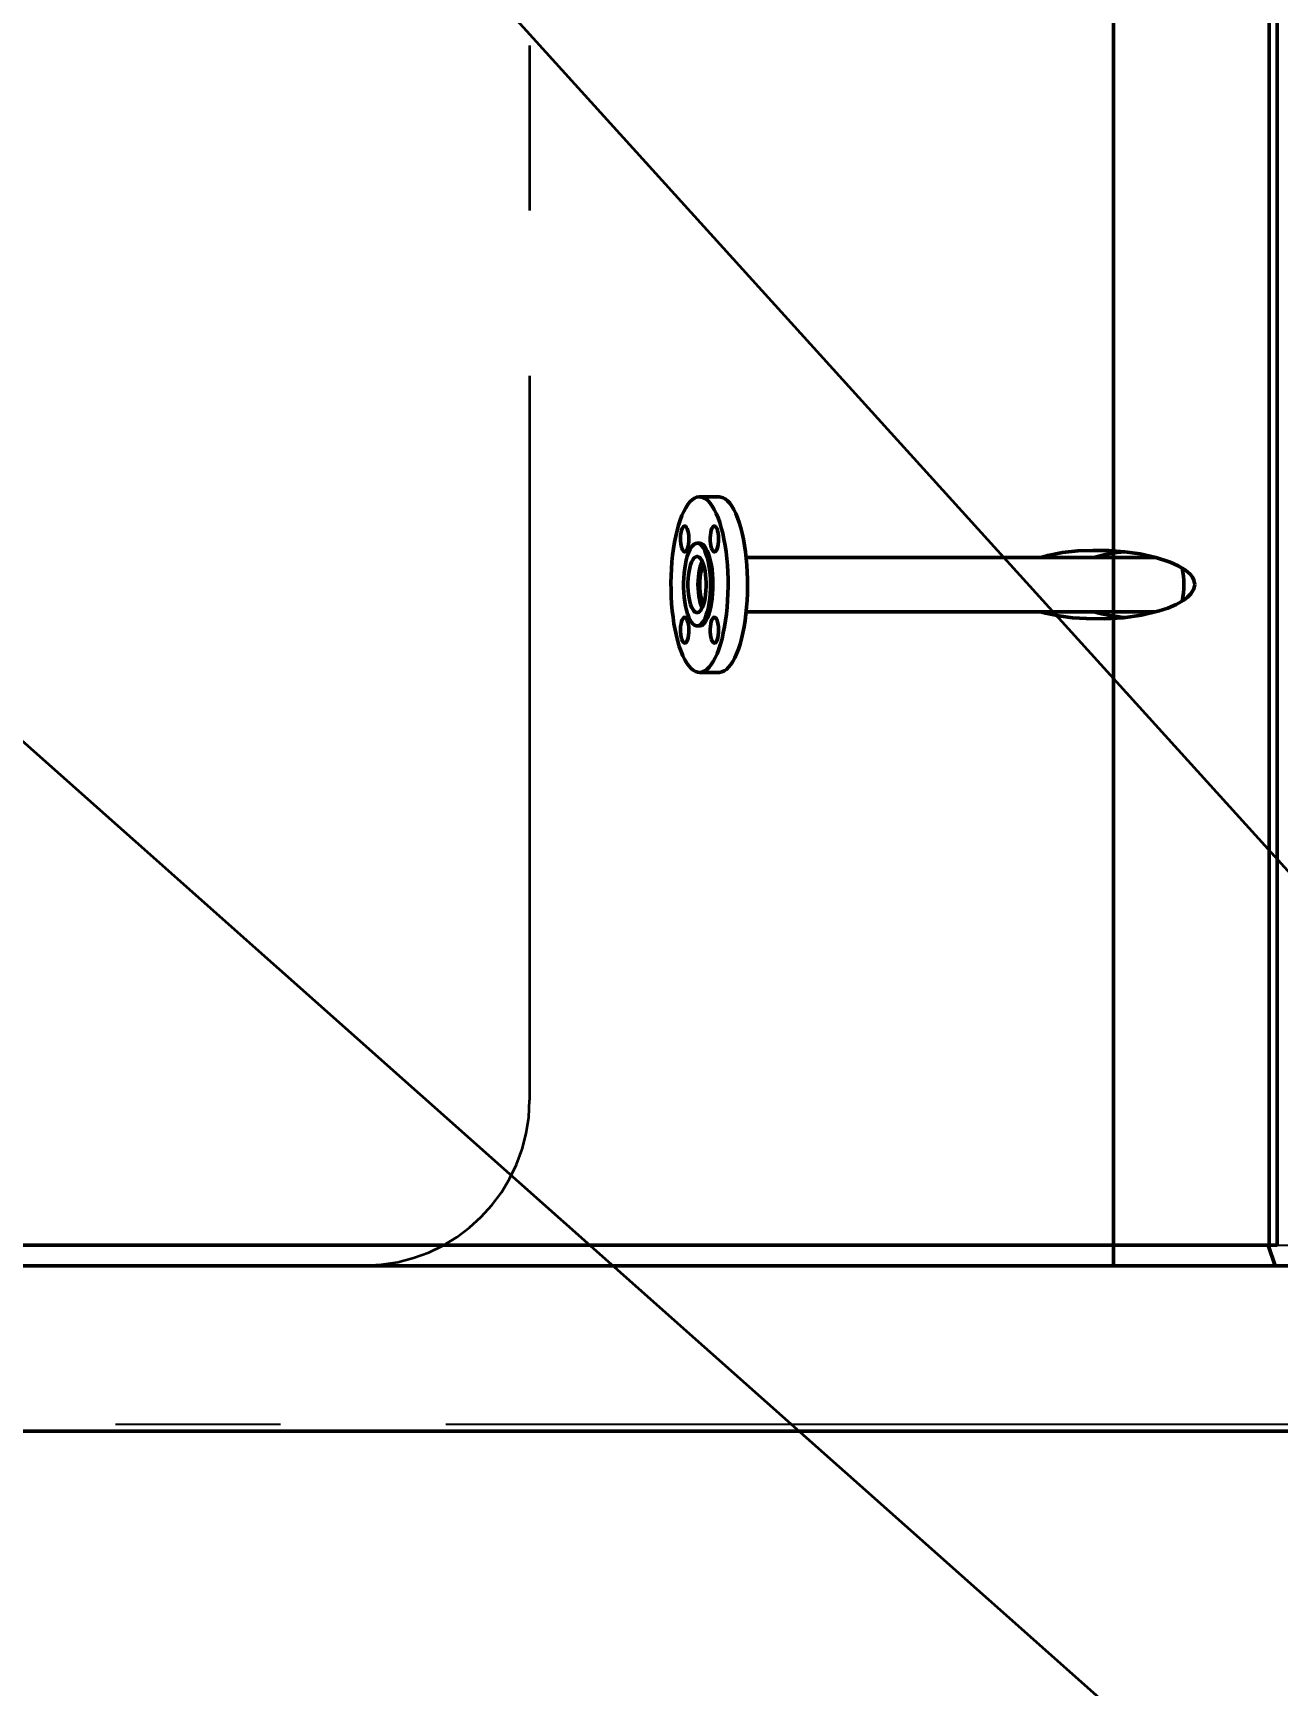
# Model space of a CAD drawing. Header units: inches. Extents: x 0 to 1408, y 0 to 1088.
# Drawn here: x 918.51 to 948.68, y 223.3 to 263.33 of the extents above; entities that cross this region are included whole.
import ezdxf

# ---------------------------------------------------------------- set-up
doc = ezdxf.new("R2010")
doc.units = ezdxf.units.IN
doc.header["$LTSCALE"] = 32
doc.header["$MEASUREMENT"] = 0
doc.linetypes.add('CENTER2', pattern=[1.125, 0.75, -0.125, 0.125, -0.125])
doc.linetypes.add('PHANTOM2', pattern=[1.25, 0.625, -0.125, 0.125, -0.125, 0.125, -0.125])
for name, color, linetype, lineweight in [('AM_0', 7, 'Continuous', 50), ('AM_6', 140, 'Continuous', 35), ('Equipment-AM_11', 92, 'PHANTOM2', 25), ('Equipment-AM_5', 92, 'Continuous', 25), ('Layout-AM_6', 140, 'Continuous', 35)]:
    doc.layers.add(name, color=color, linetype=linetype, lineweight=lineweight)
doc.styles.get("Standard").update_dxf_attribs({"font": 'ROMANS.SHX', "width": 0.7})
doc.dimstyles.new('METSOPOWER_ANSI$7', dxfattribs={"dimscale": 24, "dimtxt": 0.12, "dimasz": 0.12, "dimexe": 0.1, "dimexo": 0.05, "dimgap": 0.06, "dimtad": 1, "dimtoh": 1, "dimzin": 12, "dimdsep": 46, "dimlunit": 3, "dimtxsty": 'Standard', "dimcen": 0, "dimclrd": 256, "dimclre": 256, "dimclrt": 140, "dimadec": 0, "dimazin": 2, "dimtp": 0.1, "dimtm": 0.1, "dimtfac": 0.71, "dimtmove": 0, "dimatfit": 3, "dimfxl": 1, "dimtzin": 7, "dimlwd": -1, "dimlwe": -1, "dimarcsym": 1})
doc.dimstyles.new('VALMET_ANSI$0', dxfattribs={"dimscale": 48, "dimtxt": 0.12, "dimasz": 0.12, "dimexe": 0.1, "dimexo": 0.05, "dimgap": 0.06, "dimtad": 1, "dimtoh": 1, "dimdec": 5, "dimzin": 7, "dimdsep": 46, "dimlunit": 4, "dimtxsty": 'Standard', "dimcen": 0, "dimclrd": 256, "dimclre": 256, "dimclrt": 140, "dimadec": 0, "dimazin": 2, "dimtp": 0.1, "dimtm": 0.1, "dimtfac": 0.71, "dimtdec": 5, "dimtofl": 0, "dimtmove": 0, "dimatfit": 3, "dimfxl": 1, "dimfrac": 2, "dimtolj": 1, "dimtzin": 7, "dimlwd": -1, "dimlwe": -1, "dimarcsym": 1})

# ---------------------------------------------------------------- blocks, each defined once
blk = doc.blocks.new('A$C9d734190')
at = {"layer": 'AM_0'}
for p, q in [((-0.23, 147.5), (-0.23, 4.5)), ((-0.031, 147.5), (-0.031, 4.5)), ((-13.557, 22.625), (-14.03, 22.625)), ((-14.03, 21.5), (-14.089, 21.5)), ((-2.97, 21.157), (-12.899, 21.157)), ((-12.899, 19.842), (-2.982, 19.842)), ((-14.089, 19.5), (-14.03, 19.5)), ((-14.03, 18.375), (-13.557, 18.375)), ((-89.174, 4.5), (-0.25, 4.5)), ((-0.25, 4.5), (-0.083, 4)), ((-0.25, 4.5), (-0.23, 4.5)), ((-0.031, 4.5), (-0.23, 4.5)), ((-55, 4), (55, 4)), ((-55, 0), (55, 0))]:
    blk.add_line(p, q, dxfattribs=at)
at = {"layer": 'AM_0', "flags": 128}
for points in [[(-14.519, 18.997), (-14.557, 19.123), (-14.591, 19.258), (-14.622, 19.401), (-14.649, 19.551), (-14.672, 19.707), (-14.69, 19.868), (-14.705, 20.033), (-14.715, 20.201), (-14.72, 20.372), (-14.721, 20.543), (-14.718, 20.714), (-14.71, 20.883), (-14.698, 21.05), (-14.681, 21.213), (-14.661, 21.372), (-14.636, 21.525), (-14.607, 21.672), (-14.574, 21.811), (-14.538, 21.941), (-14.499, 22.062), (-14.456, 22.173), (-14.411, 22.273), (-14.364, 22.361), (-14.314, 22.438), (-14.262, 22.502), (-14.209, 22.553), (-14.154, 22.59), (-14.099, 22.614), (-14.044, 22.625), (-13.988, 22.621), (-13.933, 22.604), (-13.878, 22.573), (-13.824, 22.529), (-13.771, 22.471), (-13.721, 22.401), (-13.672, 22.319), (-13.625, 22.224), (-13.581, 22.119), (-13.541, 22.003), (-13.503, 21.877), (-13.468, 21.742), (-13.438, 21.599), (-13.411, 21.449), (-13.388, 21.293), (-13.369, 21.132), (-13.355, 20.967), (-13.345, 20.799), (-13.339, 20.628), (-13.338, 20.457), (-13.341, 20.286), (-13.349, 20.117), (-13.361, 19.95), (-13.378, 19.787), (-13.399, 19.628), (-13.424, 19.475), (-13.453, 19.328), (-13.485, 19.189), (-13.521, 19.059), (-13.561, 18.938), (-13.603, 18.827), (-13.648, 18.727), (-13.696, 18.639), (-13.746, 18.562), (-13.797, 18.498), (-13.851, 18.447), (-13.905, 18.41), (-13.96, 18.386), (-14.016, 18.375), (-14.072, 18.379), (-14.127, 18.396), (-14.182, 18.427), (-14.236, 18.471), (-14.288, 18.529), (-14.339, 18.599), (-14.388, 18.681), (-14.434, 18.776), (-14.478, 18.881), (-14.519, 18.997)], [(-13.557, 22.625), (-13.515, 22.621), (-13.46, 22.604), (-13.405, 22.573), (-13.351, 22.529), (-13.299, 22.471), (-13.248, 22.401), (-13.199, 22.319), (-13.153, 22.224), (-13.109, 22.119), (-13.068, 22.003), (-13.03, 21.877), (-12.996, 21.742), (-12.965, 21.599), (-12.938, 21.449), (-12.915, 21.293), (-12.896, 21.132), (-12.882, 20.967), (-12.872, 20.799), (-12.866, 20.628), (-12.865, 20.457), (-12.869, 20.286), (-12.876, 20.117), (-12.889, 19.95), (-12.905, 19.787), (-12.926, 19.628), (-12.951, 19.475), (-12.98, 19.328), (-13.012, 19.189), (-13.048, 19.059), (-13.088, 18.938), (-13.13, 18.827), (-13.176, 18.727), (-13.223, 18.639), (-13.273, 18.562), (-13.325, 18.498), (-13.378, 18.447), (-13.432, 18.41), (-13.487, 18.386), (-13.543, 18.375), (-13.557, 18.375)], [(-14.461, 21.384), (-14.475, 21.437), (-14.485, 21.497), (-14.49, 21.563), (-14.491, 21.63), (-14.487, 21.697), (-14.478, 21.759), (-14.465, 21.814), (-14.449, 21.859), (-14.43, 21.892), (-14.409, 21.912), (-14.387, 21.917), (-14.365, 21.908), (-14.344, 21.885), (-14.326, 21.848), (-14.31, 21.801), (-14.298, 21.744), (-14.291, 21.68), (-14.288, 21.613), (-14.29, 21.546), (-14.296, 21.481), (-14.307, 21.423), (-14.322, 21.372), (-14.339, 21.333), (-14.36, 21.306), (-14.381, 21.293), (-14.403, 21.295), (-14.425, 21.312), (-14.444, 21.342), (-14.461, 21.384)], [(-13.742, 21.384), (-13.756, 21.437), (-13.766, 21.497), (-13.771, 21.563), (-13.771, 21.63), (-13.767, 21.697), (-13.759, 21.759), (-13.746, 21.814), (-13.729, 21.859), (-13.71, 21.892), (-13.689, 21.912), (-13.667, 21.917), (-13.645, 21.908), (-13.625, 21.885), (-13.606, 21.848), (-13.591, 21.801), (-13.579, 21.744), (-13.571, 21.68), (-13.568, 21.613), (-13.57, 21.546), (-13.577, 21.481), (-13.587, 21.423), (-13.602, 21.372), (-13.62, 21.333), (-13.64, 21.306), (-13.662, 21.293), (-13.684, 21.295), (-13.705, 21.312), (-13.725, 21.342), (-13.742, 21.384)], [(-14.319, 19.793), (-14.345, 19.881), (-14.367, 19.979), (-14.385, 20.083), (-14.399, 20.194), (-14.408, 20.309), (-14.414, 20.426), (-14.414, 20.544), (-14.41, 20.662), (-14.402, 20.778), (-14.389, 20.89), (-14.372, 20.996), (-14.351, 21.095), (-14.326, 21.186), (-14.298, 21.267), (-14.267, 21.338), (-14.233, 21.396), (-14.198, 21.442), (-14.161, 21.475), (-14.123, 21.495), (-14.084, 21.5), (-14.046, 21.491), (-14.008, 21.468), (-13.971, 21.432), (-13.936, 21.383), (-13.903, 21.321), (-13.873, 21.248), (-13.845, 21.164), (-13.822, 21.071), (-13.801, 20.97), (-13.785, 20.862), (-13.774, 20.749), (-13.766, 20.633), (-13.763, 20.515), (-13.765, 20.396), (-13.771, 20.28), (-13.782, 20.166), (-13.797, 20.057), (-13.816, 19.954), (-13.839, 19.858), (-13.866, 19.772), (-13.895, 19.696), (-13.927, 19.632), (-13.962, 19.579), (-13.998, 19.539), (-14.036, 19.513), (-14.074, 19.501), (-14.113, 19.503), (-14.151, 19.518), (-14.189, 19.548), (-14.224, 19.591), (-14.259, 19.647), (-14.29, 19.714), (-14.319, 19.793)], [(-14.03, 21.5), (-14.025, 21.5), (-13.986, 21.491), (-13.949, 21.468), (-13.912, 21.432), (-13.877, 21.383), (-13.844, 21.321), (-13.814, 21.248), (-13.786, 21.164), (-13.762, 21.071), (-13.742, 20.97), (-13.726, 20.862), (-13.714, 20.749), (-13.707, 20.633), (-13.704, 20.515), (-13.706, 20.396), (-13.712, 20.28), (-13.723, 20.166), (-13.738, 20.057), (-13.757, 19.954), (-13.78, 19.858), (-13.806, 19.772), (-13.836, 19.696), (-13.868, 19.632), (-13.903, 19.579), (-13.939, 19.539), (-13.977, 19.513), (-14.015, 19.501), (-14.03, 19.5)], [(-5.767, 21.157), (-5.592, 21.208), (-5.231, 21.275), (-4.866, 21.314), (-4.499, 21.329), (-4.115, 21.325), (-3.731, 21.297), (-3.351, 21.243), (-2.976, 21.159), (-2.623, 21.044), (-2.433, 20.958), (-2.256, 20.849), (-2.137, 20.741), (-2.087, 20.676), (-2.051, 20.604), (-2.032, 20.5)], [(-14.245, 20.019), (-14.266, 20.092), (-14.283, 20.174), (-14.296, 20.262), (-14.305, 20.355), (-14.31, 20.451), (-14.31, 20.549), (-14.305, 20.645), (-14.296, 20.738), (-14.283, 20.826), (-14.266, 20.908), (-14.245, 20.981), (-14.222, 21.044), (-14.195, 21.097), (-14.166, 21.137), (-14.136, 21.164), (-14.105, 21.178), (-14.073, 21.178), (-14.042, 21.164), (-14.011, 21.137), (-13.983, 21.097), (-13.956, 21.044), (-13.932, 20.981), (-13.912, 20.908), (-13.895, 20.826), (-13.881, 20.738), (-13.873, 20.645), (-13.868, 20.549), (-13.868, 20.451), (-13.873, 20.355), (-13.881, 20.262), (-13.895, 20.174), (-13.912, 20.092), (-13.932, 20.019), (-13.956, 19.956), (-13.983, 19.903), (-14.011, 19.863), (-14.042, 19.836), (-14.073, 19.822), (-14.105, 19.822), (-14.136, 19.836), (-14.166, 19.863), (-14.195, 19.903), (-14.222, 19.956), (-14.245, 20.019)], [(-14.067, 20.5), (-14.064, 20.596), (-14.057, 20.689), (-14.046, 20.779), (-14.031, 20.863), (-14.012, 20.939), (-13.989, 21.005), (-13.964, 21.061), (-13.964, 21.061)], [(-14.023, 20.5), (-14.021, 20.586), (-14.014, 20.67), (-14.003, 20.75), (-13.987, 20.822), (-13.968, 20.886), (-13.946, 20.939), (-13.929, 20.969)], [(-13.964, 19.939), (-13.964, 19.939), (-13.989, 19.995), (-14.012, 20.061), (-14.031, 20.137), (-14.046, 20.221), (-14.057, 20.311), (-14.064, 20.404), (-14.067, 20.5)], [(-13.929, 20.031), (-13.946, 20.061), (-13.968, 20.114), (-13.987, 20.178), (-14.003, 20.25), (-14.014, 20.33), (-14.021, 20.414), (-14.023, 20.5)], [(-2.032, 20.5), (-2.052, 20.394), (-2.121, 20.277), (-2.202, 20.194), (-2.295, 20.124), (-2.484, 20.016), (-2.685, 19.931), (-2.892, 19.864), (-3.324, 19.761), (-3.765, 19.698), (-4.21, 19.671), (-4.655, 19.675), (-4.989, 19.698), (-5.321, 19.741), (-5.648, 19.807), (-5.773, 19.842)], [(-14.461, 19.174), (-14.475, 19.227), (-14.485, 19.287), (-14.49, 19.353), (-14.491, 19.421), (-14.487, 19.487), (-14.478, 19.549), (-14.465, 19.604), (-14.449, 19.649), (-14.43, 19.682), (-14.409, 19.702), (-14.387, 19.708), (-14.365, 19.698), (-14.344, 19.675), (-14.326, 19.639), (-14.31, 19.591), (-14.298, 19.534), (-14.291, 19.471), (-14.288, 19.404), (-14.29, 19.336), (-14.296, 19.272), (-14.307, 19.213), (-14.322, 19.163), (-14.339, 19.123), (-14.36, 19.096), (-14.381, 19.084), (-14.403, 19.086), (-14.425, 19.102), (-14.444, 19.132), (-14.461, 19.174)], [(-13.742, 19.174), (-13.756, 19.227), (-13.766, 19.287), (-13.771, 19.353), (-13.771, 19.421), (-13.767, 19.487), (-13.759, 19.549), (-13.746, 19.604), (-13.729, 19.649), (-13.71, 19.682), (-13.689, 19.702), (-13.667, 19.708), (-13.645, 19.698), (-13.625, 19.675), (-13.606, 19.639), (-13.591, 19.591), (-13.579, 19.534), (-13.571, 19.471), (-13.568, 19.404), (-13.57, 19.336), (-13.577, 19.272), (-13.587, 19.213), (-13.602, 19.163), (-13.62, 19.123), (-13.64, 19.096), (-13.662, 19.084), (-13.684, 19.086), (-13.705, 19.102), (-13.725, 19.132), (-13.742, 19.174)]]:
    blk.add_lwpolyline(points, dxfattribs=at)
at = {"layer": 'AM_0'}
for centre, radius, start, end in [((-3.455, 17.711), 3.595, 94.2942, 106.5173), ((-4.063, 20.5), 1.772, 346.8776, 13.1871), ((-3.465, 23.305), 3.608, 253.6766, 266.0417)]:
    blk.add_arc(centre, radius, start, end, dxfattribs=at)
blk = doc.blocks.new('*D124')
at = {"layer": 'Defpoints', "color": 0, "transparency": 16777216}
for p in [(918.924, 298.391), (1112.146, 298.391), (934.411, 233.972)]:
    blk.add_point(p, dxfattribs=at)
at = {"layer": 'Equipment-AM_5', "linetype": 'ByBlock', "transparency": 16777216}
for p, q in [((920.524, 298.391), (1115.346, 298.391)), ((1112.146, 237.812), (1112.146, 294.551)), ((936.011, 233.972), (1115.346, 233.972))]:
    blk.add_line(p, q, dxfattribs=at)
at = {"layer": 'Equipment-AM_5', "transparency": 16777216}
for points in [[(1111.506, 294.551), (1112.786, 294.551), (1112.146, 298.391)], [(1111.506, 237.812), (1112.786, 237.812), (1112.146, 233.972)]]:
    blk.add_solid(points, dxfattribs=at)
at = {"layer": 'Equipment-AM_5', "color": 140, "transparency": 16777216, "char_height": 3.84, "attachment_point": 5, "rotation": 90}
for s, insert in [('\\A1;BOTTOM OF SUPPORT STRAP', (1115.986, 266.181)), ('\\A1;5\'-4 3/8"', (1107.301, 266.181))]:
    blk.add_mtext(s, dxfattribs=dict(at, insert=insert))

msp = doc.modelspace()

# ---------------------------------------------------------------- linework, layer by layer
at = {"layer": 'AM_0'}
msp.add_line((944.693774, 305.472002), (944.693774, 233.472002), dxfattribs=at)
at = {"layer": 'AM_6', "linetype": 'CENTER2'}
msp.add_lwpolyline([(872.627318, 368.381294), (924.42182, 368.381294, -0.375040604), (930.542095, 363.030047), (930.542095, 237.485644, -0.414213562), (926.542095, 233.485644), (872.552946, 233.485644, -0.414213562), (868.552946, 237.485644), (868.552946, 305.080964)], format="xyb", dxfattribs=at)
at = {"layer": 'Equipment-AM_11', "linetype": 'CENTER2'}
msp.add_line((748.509907, 229.636308), (1124.95413, 229.636308), dxfattribs=at)

# ---------------------------------------------------------------- block references
at = {"layer": 'AM_6', "linetype": 'CENTER2'}
msp.add_blockref('A$C9d734190', (948.690018, 229.472002), dxfattribs=at)

# ---------------------------------------------------------------- dimensions: what is measured, and where the dimension line sits
at = {"layer": 'Equipment-AM_5'}
dim = msp.add_linear_dim(base=(1112.14649, 298.390801), p1=(934.411429, 233.972002), p2=(918.923834, 298.390801), angle=90, text='<>\\XBOTTOM OF SUPPORT STRAP', dimstyle='VALMET_ANSI$0', override={"dimscale": 32, "dimdec": 3, "dimpost": ''}, dxfattribs=at)
dim.commit()
dim.dimension.update_dxf_attribs({"geometry": '*D124', "text_midpoint": (1112.14649, 266.181401)})

# ---------------------------------------------------------------- leaders
at = {"layer": 'Layout-AM_6'}
for points in [[(899.932487, 297.084452), (988.928439, 198.878519)], [(913.864957, 250.078301), (989.102027, 183.272858)]]:
    msp.add_leader(points, dimstyle='METSOPOWER_ANSI$7', override={"dimgap": 0.06, "dimtad": 0, "dimdec": 4}, dxfattribs=at)

doc.saveas('drawing.dxf')
